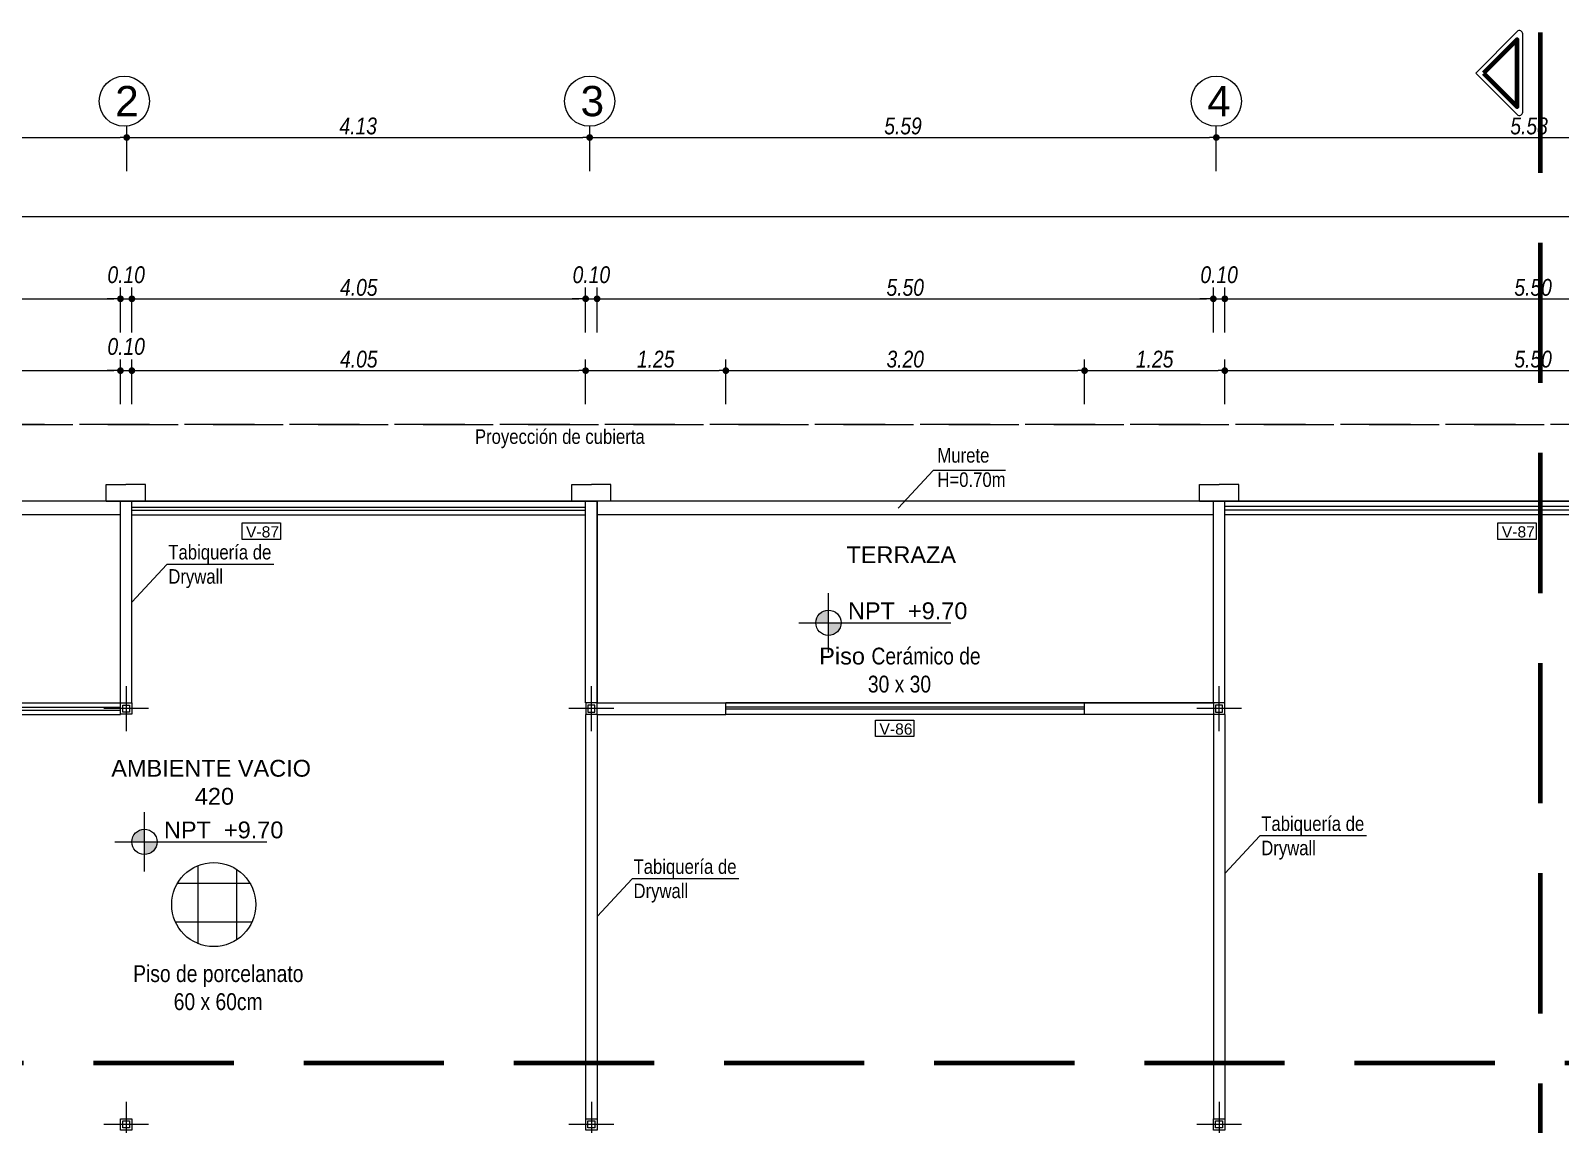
# Model space of a CAD drawing. Header units: inches. Extents: x 140 to 978, y -82 to 38.
# Drawn here: x 850.88 to 864.53, y 18.56 to 28.32 of the extents above; entities that cross this region are included whole.
import ezdxf

# ---------------------------------------------------------------- set-up
doc = ezdxf.new("R2010")
doc.units = ezdxf.units.IN
doc.header["$MEASUREMENT"] = 0
doc.linetypes.add('DASHED', pattern=[0.75, 0.5, -0.25])
doc.linetypes.add('DASHED2', pattern=[0.375, 0.25, -0.125])
doc.layers.get('0').update_dxf_attribs({"lineweight": 0})
for name, color, linetype, lineweight in [('UNSAAC CUBIERTAS', 22, 'Continuous', 0), ('UNSAAC-COLUMNA', 24, 'Continuous', 0), ('UNSAAC-CORTE ESTRUCTURA', 7, 'Continuous', 70), ('UNSAAC-CORTE MURO', 42, 'Continuous', 35), ('UNSAAC-COTA', 48, 'Continuous', 0), ('UNSAAC-FACHADA(2DO PLANO)', 7, 'Continuous', 30), ('UNSAAC-LINEA 0.00', 251, 'Continuous', 0), ('UNSAAC-LINEA DE CORTE', 7, 'Continuous', 70), ('UNSAAC-LLAMADOS', 88, 'Continuous', 0), ('UNSAAC-MURETE', 146, 'Continuous', 20), ('UNSAAC-PISOS', 253, 'Continuous', 0), ('UNSAAC-PROYECCIONES', 38, 'DASHED2', 0), ('UNSAAC-TEXTOS', 250, 'Continuous', 0), ('UNSAAC-VANOS', 24, 'Continuous', 0), ('UNSAAC-VARIOS', 30, 'Continuous', 0)]:
    doc.layers.add(name, color=color, linetype=linetype, lineweight=lineweight)
doc.styles.add('5mm', font='GOTHIC.TTF', dxfattribs={"height": 5})
doc.styles.add('narrow', font='')
doc.styles.get("Standard").update_dxf_attribs({"font": 'arial.ttf'})
doc.styles.get('narrow').set_extended_font_data('Arial Narrow', italic=True)
doc.dimstyles.new('1EN75', dxfattribs={"dimtxt": 0.15, "dimasz": 0.06, "dimexe": 0.1, "dimexo": 0.15, "dimgap": 0.025, "dimtad": 1, "dimzin": 1, "dimdsep": 46, "dimtxsty": 'narrow', "dimblk": 'DOT', "dimcen": 0.1, "dimclrd": 256, "dimclre": 256, "dimclrt": 256, "dimaunit": 1, "dimadec": 3, "dimazin": 0, "dimtfac": 1, "dimtmove": 2, "dimatfit": 3, "dimldrblk": 'ARCHTICK', "dimfxl": 0.3, "dimfxlon": 1, "dimtolj": 1, "dimtzin": 0, "dimlwd": 0, "dimlwe": 0, "dimarcsym": 0})

# ---------------------------------------------------------------- blocks, each defined once
blk = doc.blocks.new('npt')
at = {"layer": 'UNSAAC-TEXTOS'}
h = blk.add_hatch(color=0, dxfattribs=at)
h.dxf.hatch_style = 1
h.paths.add_polyline_path([(0.0522, 0), (0, 0), (0, -0.0522, 0.414214)])
h.paths.add_polyline_path([(0, 0.0522, 0.414214), (-0.0522, 0), (0, 0)])
at = {"layer": 'UNSAAC-TEXTOS', "color": 0}
for p, q in [((0, -0.1228), (0, 0.1228)), ((-0.1228, 0), (0.507, 0))]:
    blk.add_line(p, q, dxfattribs=at)
blk.add_circle((0, 0), 0.0522, dxfattribs=at)
blk = doc.blocks.new('npty')
at = {"layer": 'UNSAAC-TEXTOS', "xscale": 2.154779168756153, "yscale": 2.154779168756153, "zscale": 2.154779168756153}
blk.add_blockref('npt', (1323.156, 5.491), dxfattribs=at)
at = {"layer": 'UNSAAC-TEXTOS', "insert": (1323.33, 5.673), "char_height": 0.15, "width": 1.06387, "attachment_point": 1, "style": '5mm'}
blk.add_mtext('{\\fArial|b0|i0|c0|p34;NPT  +9.70}', dxfattribs=at)
blk = doc.blocks.new('_Dot')
at = {"color": 0, "linetype": 'ByBlock', "lineweight": -2}
blk.add_line((-0.5, 0), (-1, 0), dxfattribs=at)
at = {"color": 0, "linetype": 'ByBlock', "const_width": 0.5}
blk.add_lwpolyline([(-0.25, 0, 1), (0.25, 0, 1)], format="xyb", close=True, dxfattribs=at)
blk = doc.blocks.new('*D233')
at = {"layer": 'Defpoints', "color": 0, "transparency": 16777216}
for p in [(851.737, 27.369), (851.737, 24.439), (846.831, 19.484)]:
    blk.add_point(p, dxfattribs=at)
at = {"layer": 'UNSAAC-COTA', "lineweight": 0, "transparency": 16777216}
for p, q in [((846.831, 27.069), (846.831, 27.469)), ((851.737, 27.069), (851.737, 27.469)), ((846.891, 27.369), (851.677, 27.369))]:
    blk.add_line(p, q, dxfattribs=at)
at = {"layer": 'UNSAAC-COTA', "lineweight": 0, "transparency": 16777216, "xscale": 0.06, "yscale": 0.06, "zscale": 0.06, "rotation": 180}
blk.add_blockref('_Dot', (846.831, 27.369), dxfattribs=at)
at = {"layer": 'UNSAAC-COTA', "lineweight": 0, "transparency": 16777216, "xscale": 0.06, "yscale": 0.06, "zscale": 0.06}
blk.add_blockref('_Dot', (851.737, 27.369), dxfattribs=at)
at = {"layer": 'UNSAAC-COTA', "transparency": 16777216, "insert": (849.284, 27.471), "char_height": 0.15, "attachment_point": 5, "style": 'narrow'}
blk.add_mtext('\\A1;4.91', dxfattribs=at)
blk = doc.blocks.new('_ArchTick')
at = {"layer": 'UNSAAC-FACHADA(2DO PLANO)', "color": 0, "const_width": 0.15}
blk.add_lwpolyline([(-0.5, -0.5), (0.5, 0.5)], dxfattribs=at)
blk = doc.blocks.new('*D234')
at = {"layer": 'Defpoints', "color": 0, "transparency": 16777216}
for p in [(855.867, 27.369), (851.737, 24.439), (855.867, 24.439)]:
    blk.add_point(p, dxfattribs=at)
at = {"layer": 'UNSAAC-COTA', "lineweight": 0, "transparency": 16777216}
for p, q in [((851.737, 27.069), (851.737, 27.469)), ((855.867, 27.069), (855.867, 27.469)), ((851.797, 27.369), (855.807, 27.369))]:
    blk.add_line(p, q, dxfattribs=at)
at = {"layer": 'UNSAAC-COTA', "lineweight": 0, "transparency": 16777216, "xscale": 0.06, "yscale": 0.06, "zscale": 0.06, "rotation": 180}
blk.add_blockref('_Dot', (851.737, 27.369), dxfattribs=at)
at = {"layer": 'UNSAAC-COTA', "lineweight": 0, "transparency": 16777216, "xscale": 0.06, "yscale": 0.06, "zscale": 0.06}
blk.add_blockref('_Dot', (855.867, 27.369), dxfattribs=at)
at = {"layer": 'UNSAAC-COTA', "transparency": 16777216, "insert": (853.802, 27.471), "char_height": 0.15, "attachment_point": 5, "style": 'narrow'}
blk.add_mtext('\\A1;4.13', dxfattribs=at)
blk = doc.blocks.new('*D235')
at = {"layer": 'Defpoints', "color": 0, "transparency": 16777216}
for p in [(861.457, 27.369), (855.867, 24.439), (861.457, 24.439)]:
    blk.add_point(p, dxfattribs=at)
at = {"layer": 'UNSAAC-COTA', "lineweight": 0, "transparency": 16777216}
for p, q in [((855.867, 27.069), (855.867, 27.469)), ((861.457, 27.069), (861.457, 27.469)), ((855.927, 27.369), (861.397, 27.369))]:
    blk.add_line(p, q, dxfattribs=at)
at = {"layer": 'UNSAAC-COTA', "lineweight": 0, "transparency": 16777216, "xscale": 0.06, "yscale": 0.06, "zscale": 0.06, "rotation": 180}
blk.add_blockref('_Dot', (855.867, 27.369), dxfattribs=at)
at = {"layer": 'UNSAAC-COTA', "lineweight": 0, "transparency": 16777216, "xscale": 0.06, "yscale": 0.06, "zscale": 0.06}
blk.add_blockref('_Dot', (861.457, 27.369), dxfattribs=at)
at = {"layer": 'UNSAAC-COTA', "transparency": 16777216, "insert": (858.662, 27.471), "char_height": 0.15, "attachment_point": 5, "style": 'narrow'}
blk.add_mtext('\\A1;5.59', dxfattribs=at)
blk = doc.blocks.new('*D236')
at = {"layer": 'Defpoints', "color": 0, "transparency": 16777216}
for p in [(867.037, 27.369), (861.457, 24.439), (867.037, 24.439)]:
    blk.add_point(p, dxfattribs=at)
at = {"layer": 'UNSAAC-COTA', "lineweight": 0, "transparency": 16777216}
for p, q in [((861.457, 27.069), (861.457, 27.469)), ((867.037, 27.069), (867.037, 27.469)), ((861.517, 27.369), (866.977, 27.369))]:
    blk.add_line(p, q, dxfattribs=at)
at = {"layer": 'UNSAAC-COTA', "lineweight": 0, "transparency": 16777216, "xscale": 0.06, "yscale": 0.06, "zscale": 0.06, "rotation": 180}
blk.add_blockref('_Dot', (861.457, 27.369), dxfattribs=at)
at = {"layer": 'UNSAAC-COTA', "lineweight": 0, "transparency": 16777216, "xscale": 0.06, "yscale": 0.06, "zscale": 0.06}
blk.add_blockref('_Dot', (867.037, 27.369), dxfattribs=at)
at = {"layer": 'UNSAAC-COTA', "transparency": 16777216, "insert": (864.247, 27.471), "char_height": 0.15, "attachment_point": 5, "style": 'narrow'}
blk.add_mtext('\\A1;5.58', dxfattribs=at)
blk = doc.blocks.new('*D314')
at = {"layer": 'Defpoints', "color": 0, "transparency": 16777216}
for p in [(885.857, 26.663), (848.177, 24.124), (885.857, 24.124)]:
    blk.add_point(p, dxfattribs=at)
at = {"layer": 'UNSAAC-COTA', "lineweight": 0, "transparency": 16777216}
for p, q in [((848.177, 26.363), (848.177, 26.763)), ((885.857, 26.363), (885.857, 26.763)), ((848.237, 26.663), (885.797, 26.663))]:
    blk.add_line(p, q, dxfattribs=at)
at = {"layer": 'UNSAAC-COTA', "lineweight": 0, "transparency": 16777216, "xscale": 0.06, "yscale": 0.06, "zscale": 0.06, "rotation": 180}
blk.add_blockref('_Dot', (848.177, 26.663), dxfattribs=at)
at = {"layer": 'UNSAAC-COTA', "lineweight": 0, "transparency": 16777216, "xscale": 0.06, "yscale": 0.06, "zscale": 0.06}
blk.add_blockref('_Dot', (885.857, 26.663), dxfattribs=at)
at = {"layer": 'UNSAAC-COTA', "transparency": 16777216, "insert": (867.017, 26.765), "char_height": 0.15, "attachment_point": 5, "style": 'narrow'}
blk.add_mtext('\\A1;37.68', dxfattribs=at)
blk = doc.blocks.new('*D316')
at = {"layer": 'Defpoints', "color": 0, "transparency": 16777216}
for p in [(851.681, 25.93), (849.017, 22.325), (851.681, 22.325)]:
    blk.add_point(p, dxfattribs=at)
at = {"layer": 'UNSAAC-COTA', "lineweight": 0, "transparency": 16777216}
for p, q in [((849.017, 25.63), (849.017, 26.03)), ((851.681, 25.63), (851.681, 26.03)), ((849.077, 25.93), (851.621, 25.93))]:
    blk.add_line(p, q, dxfattribs=at)
at = {"layer": 'UNSAAC-COTA', "lineweight": 0, "transparency": 16777216, "xscale": 0.06, "yscale": 0.06, "zscale": 0.06, "rotation": 180}
blk.add_blockref('_Dot', (849.017, 25.93), dxfattribs=at)
at = {"layer": 'UNSAAC-COTA', "lineweight": 0, "transparency": 16777216, "xscale": 0.06, "yscale": 0.06, "zscale": 0.06}
blk.add_blockref('_Dot', (851.681, 25.93), dxfattribs=at)
at = {"layer": 'UNSAAC-COTA', "transparency": 16777216, "insert": (850.349, 26.031), "char_height": 0.15, "attachment_point": 5, "style": 'narrow'}
blk.add_mtext('\\A1;2.66', dxfattribs=at)
blk = doc.blocks.new('*D317')
at = {"layer": 'Defpoints', "color": 0, "transparency": 16777216}
for p in [(851.783, 25.93), (851.681, 22.325), (851.783, 22.325)]:
    blk.add_point(p, dxfattribs=at)
at = {"layer": 'UNSAAC-COTA', "lineweight": 0, "transparency": 16777216}
for p, q in [((851.681, 25.63), (851.681, 26.03)), ((851.783, 25.63), (851.783, 26.03)), ((851.621, 25.93), (851.561, 25.93)), ((851.681, 25.93), (851.783, 25.93)), ((851.843, 25.93), (851.903, 25.93))]:
    blk.add_line(p, q, dxfattribs=at)
at = {"layer": 'UNSAAC-COTA', "lineweight": 0, "transparency": 16777216, "xscale": 0.06, "yscale": 0.06, "zscale": 0.06}
blk.add_blockref('_Dot', (851.681, 25.93), dxfattribs=at)
at = {"layer": 'UNSAAC-COTA', "lineweight": 0, "transparency": 16777216, "xscale": 0.06, "yscale": 0.06, "zscale": 0.06, "rotation": 180}
blk.add_blockref('_Dot', (851.783, 25.93), dxfattribs=at)
at = {"layer": 'UNSAAC-COTA', "transparency": 16777216, "insert": (851.732, 26.144), "char_height": 0.15, "attachment_point": 5, "style": 'narrow'}
blk.add_mtext('\\A1;0.10', dxfattribs=at)
blk = doc.blocks.new('*D318')
at = {"layer": 'Defpoints', "color": 0, "transparency": 16777216}
for p in [(855.831, 25.93), (851.783, 22.325), (855.831, 22.325)]:
    blk.add_point(p, dxfattribs=at)
at = {"layer": 'UNSAAC-COTA', "lineweight": 0, "transparency": 16777216}
for p, q in [((851.783, 25.63), (851.783, 26.03)), ((855.831, 25.63), (855.831, 26.03)), ((851.843, 25.93), (855.771, 25.93))]:
    blk.add_line(p, q, dxfattribs=at)
at = {"layer": 'UNSAAC-COTA', "lineweight": 0, "transparency": 16777216, "xscale": 0.06, "yscale": 0.06, "zscale": 0.06, "rotation": 180}
blk.add_blockref('_Dot', (851.783, 25.93), dxfattribs=at)
at = {"layer": 'UNSAAC-COTA', "lineweight": 0, "transparency": 16777216, "xscale": 0.06, "yscale": 0.06, "zscale": 0.06}
blk.add_blockref('_Dot', (855.831, 25.93), dxfattribs=at)
at = {"layer": 'UNSAAC-COTA', "transparency": 16777216, "insert": (853.807, 26.031), "char_height": 0.15, "attachment_point": 5, "style": 'narrow'}
blk.add_mtext('\\A1;4.05', dxfattribs=at)
blk = doc.blocks.new('*D255')
at = {"layer": 'Defpoints', "color": 0, "transparency": 16777216}
for p in [(855.933, 25.93), (855.831, 22.325), (855.933, 22.325)]:
    blk.add_point(p, dxfattribs=at)
at = {"layer": 'UNSAAC-COTA', "lineweight": 0, "transparency": 16777216}
for p, q in [((855.831, 25.63), (855.831, 26.03)), ((855.933, 25.63), (855.933, 26.03)), ((855.771, 25.93), (855.711, 25.93)), ((855.831, 25.93), (855.933, 25.93)), ((855.993, 25.93), (856.053, 25.93))]:
    blk.add_line(p, q, dxfattribs=at)
at = {"layer": 'UNSAAC-COTA', "lineweight": 0, "transparency": 16777216, "xscale": 0.06, "yscale": 0.06, "zscale": 0.06}
blk.add_blockref('_Dot', (855.831, 25.93), dxfattribs=at)
at = {"layer": 'UNSAAC-COTA', "lineweight": 0, "transparency": 16777216, "xscale": 0.06, "yscale": 0.06, "zscale": 0.06, "rotation": 180}
blk.add_blockref('_Dot', (855.933, 25.93), dxfattribs=at)
at = {"layer": 'UNSAAC-COTA', "transparency": 16777216, "insert": (855.882, 26.144), "char_height": 0.15, "attachment_point": 5, "style": 'narrow'}
blk.add_mtext('\\A1;0.10', dxfattribs=at)
blk = doc.blocks.new('*D319')
at = {"layer": 'Defpoints', "color": 0, "transparency": 16777216}
for p in [(861.431, 25.93), (855.933, 22.325), (861.431, 22.325)]:
    blk.add_point(p, dxfattribs=at)
at = {"layer": 'UNSAAC-COTA', "lineweight": 0, "transparency": 16777216}
for p, q in [((855.933, 25.63), (855.933, 26.03)), ((861.431, 25.63), (861.431, 26.03)), ((855.993, 25.93), (861.371, 25.93))]:
    blk.add_line(p, q, dxfattribs=at)
at = {"layer": 'UNSAAC-COTA', "lineweight": 0, "transparency": 16777216, "xscale": 0.06, "yscale": 0.06, "zscale": 0.06, "rotation": 180}
blk.add_blockref('_Dot', (855.933, 25.93), dxfattribs=at)
at = {"layer": 'UNSAAC-COTA', "lineweight": 0, "transparency": 16777216, "xscale": 0.06, "yscale": 0.06, "zscale": 0.06}
blk.add_blockref('_Dot', (861.431, 25.93), dxfattribs=at)
at = {"layer": 'UNSAAC-COTA', "transparency": 16777216, "insert": (858.682, 26.031), "char_height": 0.15, "attachment_point": 5, "style": 'narrow'}
blk.add_mtext('\\A1;5.50', dxfattribs=at)
blk = doc.blocks.new('*D320')
at = {"layer": 'Defpoints', "color": 0, "transparency": 16777216}
for p in [(861.533, 25.93), (861.431, 22.325), (861.533, 22.325)]:
    blk.add_point(p, dxfattribs=at)
at = {"layer": 'UNSAAC-COTA', "lineweight": 0, "transparency": 16777216}
for p, q in [((861.431, 25.63), (861.431, 26.03)), ((861.533, 25.63), (861.533, 26.03)), ((861.371, 25.93), (861.311, 25.93)), ((861.431, 25.93), (861.533, 25.93)), ((861.593, 25.93), (861.653, 25.93))]:
    blk.add_line(p, q, dxfattribs=at)
at = {"layer": 'UNSAAC-COTA', "lineweight": 0, "transparency": 16777216, "xscale": 0.06, "yscale": 0.06, "zscale": 0.06}
blk.add_blockref('_Dot', (861.431, 25.93), dxfattribs=at)
at = {"layer": 'UNSAAC-COTA', "lineweight": 0, "transparency": 16777216, "xscale": 0.06, "yscale": 0.06, "zscale": 0.06, "rotation": 180}
blk.add_blockref('_Dot', (861.533, 25.93), dxfattribs=at)
at = {"layer": 'UNSAAC-COTA', "transparency": 16777216, "insert": (861.482, 26.144), "char_height": 0.15, "attachment_point": 5, "style": 'narrow'}
blk.add_mtext('\\A1;0.10', dxfattribs=at)
blk = doc.blocks.new('*D321')
at = {"layer": 'Defpoints', "color": 0, "transparency": 16777216}
for p in [(867.033, 25.93), (861.533, 22.325), (867.033, 22.325)]:
    blk.add_point(p, dxfattribs=at)
at = {"layer": 'UNSAAC-COTA', "lineweight": 0, "transparency": 16777216}
for p, q in [((861.533, 25.63), (861.533, 26.03)), ((867.033, 25.63), (867.033, 26.03)), ((861.593, 25.93), (866.973, 25.93))]:
    blk.add_line(p, q, dxfattribs=at)
at = {"layer": 'UNSAAC-COTA', "lineweight": 0, "transparency": 16777216, "xscale": 0.06, "yscale": 0.06, "zscale": 0.06, "rotation": 180}
blk.add_blockref('_Dot', (861.533, 25.93), dxfattribs=at)
at = {"layer": 'UNSAAC-COTA', "lineweight": 0, "transparency": 16777216, "xscale": 0.06, "yscale": 0.06, "zscale": 0.06}
blk.add_blockref('_Dot', (867.033, 25.93), dxfattribs=at)
at = {"layer": 'UNSAAC-COTA', "transparency": 16777216, "insert": (864.283, 26.031), "char_height": 0.15, "attachment_point": 5, "style": 'narrow'}
blk.add_mtext('\\A1;5.50', dxfattribs=at)
blk = doc.blocks.new('*D258')
at = {"layer": 'Defpoints', "color": 0, "transparency": 16777216}
for p in [(851.681, 25.289), (849.017, 22.325), (851.681, 22.325)]:
    blk.add_point(p, dxfattribs=at)
at = {"layer": 'UNSAAC-COTA', "lineweight": 0, "transparency": 16777216}
for p, q in [((849.017, 24.989), (849.017, 25.389)), ((851.681, 24.989), (851.681, 25.389)), ((849.077, 25.289), (851.621, 25.289))]:
    blk.add_line(p, q, dxfattribs=at)
at = {"layer": 'UNSAAC-COTA', "lineweight": 0, "transparency": 16777216, "xscale": 0.06, "yscale": 0.06, "zscale": 0.06, "rotation": 180}
blk.add_blockref('_Dot', (849.017, 25.289), dxfattribs=at)
at = {"layer": 'UNSAAC-COTA', "lineweight": 0, "transparency": 16777216, "xscale": 0.06, "yscale": 0.06, "zscale": 0.06}
blk.add_blockref('_Dot', (851.681, 25.289), dxfattribs=at)
at = {"layer": 'UNSAAC-COTA', "transparency": 16777216, "insert": (850.349, 25.391), "char_height": 0.15, "attachment_point": 5, "style": 'narrow'}
blk.add_mtext('\\A1;2.66', dxfattribs=at)
blk = doc.blocks.new('*D328')
at = {"layer": 'Defpoints', "color": 0, "transparency": 16777216}
for p in [(851.783, 25.289), (851.783, 24.124), (851.681, 22.325)]:
    blk.add_point(p, dxfattribs=at)
at = {"layer": 'UNSAAC-COTA', "lineweight": 0, "transparency": 16777216}
for p, q in [((851.681, 24.989), (851.681, 25.389)), ((851.783, 24.989), (851.783, 25.389)), ((851.621, 25.289), (851.561, 25.289)), ((851.681, 25.289), (851.783, 25.289)), ((851.843, 25.289), (851.903, 25.289))]:
    blk.add_line(p, q, dxfattribs=at)
at = {"layer": 'UNSAAC-COTA', "lineweight": 0, "transparency": 16777216, "xscale": 0.06, "yscale": 0.06, "zscale": 0.06}
blk.add_blockref('_Dot', (851.681, 25.289), dxfattribs=at)
at = {"layer": 'UNSAAC-COTA', "lineweight": 0, "transparency": 16777216, "xscale": 0.06, "yscale": 0.06, "zscale": 0.06, "rotation": 180}
blk.add_blockref('_Dot', (851.783, 25.289), dxfattribs=at)
at = {"layer": 'UNSAAC-COTA', "transparency": 16777216, "insert": (851.732, 25.504), "char_height": 0.15, "attachment_point": 5, "style": 'narrow'}
blk.add_mtext('\\A1;0.10', dxfattribs=at)
blk = doc.blocks.new('*D329')
at = {"layer": 'Defpoints', "color": 0, "transparency": 16777216}
for p in [(855.831, 25.289), (851.783, 24.124), (855.831, 24.124)]:
    blk.add_point(p, dxfattribs=at)
at = {"layer": 'UNSAAC-COTA', "lineweight": 0, "transparency": 16777216}
for p, q in [((851.783, 24.989), (851.783, 25.389)), ((855.831, 24.989), (855.831, 25.389)), ((851.843, 25.289), (855.771, 25.289))]:
    blk.add_line(p, q, dxfattribs=at)
at = {"layer": 'UNSAAC-COTA', "lineweight": 0, "transparency": 16777216, "xscale": 0.06, "yscale": 0.06, "zscale": 0.06, "rotation": 180}
blk.add_blockref('_Dot', (851.783, 25.289), dxfattribs=at)
at = {"layer": 'UNSAAC-COTA', "lineweight": 0, "transparency": 16777216, "xscale": 0.06, "yscale": 0.06, "zscale": 0.06}
blk.add_blockref('_Dot', (855.831, 25.289), dxfattribs=at)
at = {"layer": 'UNSAAC-COTA', "transparency": 16777216, "insert": (853.807, 25.391), "char_height": 0.15, "attachment_point": 5, "style": 'narrow'}
blk.add_mtext('\\A1;4.05', dxfattribs=at)
blk = doc.blocks.new('*D330')
at = {"layer": 'Defpoints', "color": 0, "transparency": 16777216}
for p in [(857.082, 25.289), (855.831, 24.124), (857.082, 22.325)]:
    blk.add_point(p, dxfattribs=at)
at = {"layer": 'UNSAAC-COTA', "lineweight": 0, "transparency": 16777216}
for p, q in [((855.831, 24.989), (855.831, 25.389)), ((857.082, 24.989), (857.082, 25.389)), ((855.891, 25.289), (857.022, 25.289))]:
    blk.add_line(p, q, dxfattribs=at)
at = {"layer": 'UNSAAC-COTA', "lineweight": 0, "transparency": 16777216, "xscale": 0.06, "yscale": 0.06, "zscale": 0.06, "rotation": 180}
blk.add_blockref('_Dot', (855.831, 25.289), dxfattribs=at)
at = {"layer": 'UNSAAC-COTA', "lineweight": 0, "transparency": 16777216, "xscale": 0.06, "yscale": 0.06, "zscale": 0.06}
blk.add_blockref('_Dot', (857.082, 25.289), dxfattribs=at)
at = {"layer": 'UNSAAC-COTA', "transparency": 16777216, "insert": (856.456, 25.391), "char_height": 0.15, "attachment_point": 5, "style": 'narrow'}
blk.add_mtext('\\A1;1.25', dxfattribs=at)
blk = doc.blocks.new('*D331')
at = {"layer": 'Defpoints', "color": 0, "transparency": 16777216}
for p in [(860.282, 25.289), (857.082, 22.325), (860.282, 22.325)]:
    blk.add_point(p, dxfattribs=at)
at = {"layer": 'UNSAAC-COTA', "lineweight": 0, "transparency": 16777216}
for p, q in [((857.082, 24.989), (857.082, 25.389)), ((860.282, 24.989), (860.282, 25.389)), ((857.142, 25.289), (860.222, 25.289))]:
    blk.add_line(p, q, dxfattribs=at)
at = {"layer": 'UNSAAC-COTA', "lineweight": 0, "transparency": 16777216, "xscale": 0.06, "yscale": 0.06, "zscale": 0.06, "rotation": 180}
blk.add_blockref('_Dot', (857.082, 25.289), dxfattribs=at)
at = {"layer": 'UNSAAC-COTA', "lineweight": 0, "transparency": 16777216, "xscale": 0.06, "yscale": 0.06, "zscale": 0.06}
blk.add_blockref('_Dot', (860.282, 25.289), dxfattribs=at)
at = {"layer": 'UNSAAC-COTA', "transparency": 16777216, "insert": (858.682, 25.391), "char_height": 0.15, "attachment_point": 5, "style": 'narrow'}
blk.add_mtext('\\A1;3.20', dxfattribs=at)
blk = doc.blocks.new('*D332')
at = {"layer": 'Defpoints', "color": 0, "transparency": 16777216}
for p in [(861.533, 25.289), (861.533, 24.124), (860.282, 22.325)]:
    blk.add_point(p, dxfattribs=at)
at = {"layer": 'UNSAAC-COTA', "lineweight": 0, "transparency": 16777216}
for p, q in [((860.282, 24.989), (860.282, 25.389)), ((861.533, 24.989), (861.533, 25.389)), ((860.342, 25.289), (861.473, 25.289))]:
    blk.add_line(p, q, dxfattribs=at)
at = {"layer": 'UNSAAC-COTA', "lineweight": 0, "transparency": 16777216, "xscale": 0.06, "yscale": 0.06, "zscale": 0.06, "rotation": 180}
blk.add_blockref('_Dot', (860.282, 25.289), dxfattribs=at)
at = {"layer": 'UNSAAC-COTA', "lineweight": 0, "transparency": 16777216, "xscale": 0.06, "yscale": 0.06, "zscale": 0.06}
blk.add_blockref('_Dot', (861.533, 25.289), dxfattribs=at)
at = {"layer": 'UNSAAC-COTA', "transparency": 16777216, "insert": (860.907, 25.391), "char_height": 0.15, "attachment_point": 5, "style": 'narrow'}
blk.add_mtext('\\A1;1.25', dxfattribs=at)
blk = doc.blocks.new('*D333')
at = {"layer": 'Defpoints', "color": 0, "transparency": 16777216}
for p in [(867.033, 25.289), (861.533, 24.124), (867.033, 24.124)]:
    blk.add_point(p, dxfattribs=at)
at = {"layer": 'UNSAAC-COTA', "lineweight": 0, "transparency": 16777216}
for p, q in [((861.533, 24.989), (861.533, 25.389)), ((867.033, 24.989), (867.033, 25.389)), ((861.593, 25.289), (866.973, 25.289))]:
    blk.add_line(p, q, dxfattribs=at)
at = {"layer": 'UNSAAC-COTA', "lineweight": 0, "transparency": 16777216, "xscale": 0.06, "yscale": 0.06, "zscale": 0.06, "rotation": 180}
blk.add_blockref('_Dot', (861.533, 25.289), dxfattribs=at)
at = {"layer": 'UNSAAC-COTA', "lineweight": 0, "transparency": 16777216, "xscale": 0.06, "yscale": 0.06, "zscale": 0.06}
blk.add_blockref('_Dot', (867.033, 25.289), dxfattribs=at)
at = {"layer": 'UNSAAC-COTA', "transparency": 16777216, "insert": (864.283, 25.391), "char_height": 0.15, "attachment_point": 5, "style": 'narrow'}
blk.add_mtext('\\A1;5.50', dxfattribs=at)
blk = doc.blocks.new('columna')
at = {"layer": 'UNSAAC-COLUMNA'}
for p, q in [((0, 0.2), (0, -0.2)), ((0, 0.2), (0, -0.2)), ((0.2, 0), (-0.2, 0)), ((0.2, 0), (-0.2, 0))]:
    blk.add_line(p, q, dxfattribs=at)
for points in [[(-0.0508, 0.0508), (0.0508, 0.0508), (0.0508, -0.0508), (-0.0508, -0.0508)], [(-0.0308, 0.0308), (0.0308, 0.0308), (0.0308, -0.0308), (-0.0308, -0.0308)]]:
    blk.add_lwpolyline(points, close=True, dxfattribs=at)
blk = doc.blocks.new('D')
at = {"layer": 'UNSAAC-COLUMNA'}
for p in [(1310.732, 22.274), (1310.732, 18.565), (1314.882, 18.565), (1320.482, 18.565)]:
    blk.add_blockref('columna', p, dxfattribs=at)
at = {"layer": 'UNSAAC-COLUMNA', "xscale": -1, "rotation": 180}
for p in [(1314.882, 22.274), (1320.482, 22.274)]:
    blk.add_blockref('columna', p, dxfattribs=at)

msp = doc.modelspace()

# ---------------------------------------------------------------- hatches: boundary and pattern name
at = {"layer": 'UNSAAC-PISOS'}
h = msp.add_hatch(dxfattribs=at)
h.set_pattern_fill('_USER', color=256, scale=0.345285, style=0, double=1, pattern_type=0)
h.set_pattern_definition([(0, (852.37474, 20.3707), (0, 0.34529), []), (90, (852.37474, 20.3707), (-0.34529, 2e-17), [])])
edge = h.paths.add_edge_path()
edge.add_arc((852.512, 20.526), 0.375, 0, 360)

# ---------------------------------------------------------------- linework, layer by layer
at = {"layer": 'UNSAAC CUBIERTAS', "ltscale": 1.75}
msp.add_lwpolyline([(864.14, 28.314), (863.771, 27.944), (864.14, 27.575, 0.668179), (864.191, 27.596), (864.191, 28.293, 0.668179)], format="xyb", close=True, dxfattribs=at)
at = {"layer": 'UNSAAC-CORTE ESTRUCTURA', "ltscale": 2.5}
msp.add_lwpolyline([(863.841, 27.944), (864.141, 27.644), (864.141, 28.244)], close=True, dxfattribs=at)
at = {"layer": 'UNSAAC-LINEA 0.00', "ltscale": 2.5}
msp.add_lwpolyline([(846.532, 8.249), (846.532, 20.003), (848.915, 22.325), (851.681, 22.325), (851.681, 24.124), (855.933, 24.124), (855.933, 22.325), (861.431, 22.325), (861.431, 24.124), (867.135, 24.124)], dxfattribs=at)
at = {"layer": 'UNSAAC-LINEA DE CORTE', "linetype": 'DASHED', "ltscale": 2.5}
for p, q in [((864.346, 28.305), (864.346, -17.342)), ((832.691, 19.113), (892.094, 19.113))]:
    msp.add_line(p, q, dxfattribs=at)
at = {"layer": 'UNSAAC-LLAMADOS', "ltscale": 2.5}
for points in [[(859.575, 24.397), (858.931, 24.397), (858.619, 24.061)], [(853.048, 23.56), (852.095, 23.56), (851.783, 23.225)], [(862.798, 21.139), (861.845, 21.139), (861.533, 20.803)], [(857.198, 20.755), (856.245, 20.755), (855.933, 20.419)]]:
    msp.add_lwpolyline(points, dxfattribs=at)
at = {"layer": 'UNSAAC-MURETE'}
for p, q in [((851.555, 24.124), (851.555, 24.274)), ((851.555, 24.274), (851.73, 24.274)), ((851.905, 24.274), (851.73, 24.274)), ((851.905, 24.124), (851.905, 24.274)), ((855.707, 24.124), (855.707, 24.274)), ((855.707, 24.274), (855.882, 24.274)), ((856.057, 24.274), (855.882, 24.274)), ((856.057, 24.124), (856.057, 24.274)), ((861.307, 24.124), (861.307, 24.274)), ((861.307, 24.274), (861.482, 24.274)), ((861.307, 24.124), (861.307, 24.274)), ((861.307, 24.274), (861.482, 24.274)), ((861.657, 24.274), (861.482, 24.274)), ((861.657, 24.274), (861.482, 24.274)), ((861.657, 24.124), (861.657, 24.274)), ((861.657, 24.124), (861.657, 24.274)), ((885.857, 24.124), (848.177, 24.124)), ((851.555, 24.124), (851.73, 24.124)), ((851.905, 24.124), (851.73, 24.124)), ((855.707, 24.124), (855.882, 24.124)), ((856.057, 24.124), (855.882, 24.124)), ((861.307, 24.124), (861.482, 24.124)), ((861.307, 24.124), (861.482, 24.124)), ((861.657, 24.124), (861.482, 24.124)), ((861.657, 24.124), (861.482, 24.124))]:
    msp.add_line(p, q, dxfattribs=at)
for points in [[(851.681, 24.004), (848.225, 24.004), (844.802, 20.743), (844.802, 2.277)], [(851.783, 24.004), (855.831, 24.004)], [(855.933, 24.005), (861.431, 24.005)], [(861.533, 24.005), (867.033, 24.005)]]:
    msp.add_lwpolyline(points, dxfattribs=at)
at = {"layer": 'UNSAAC-PISOS'}
msp.add_circle((852.513, 20.526), 0.375, dxfattribs=at)
at = {"layer": 'UNSAAC-PROYECCIONES', "ltscale": 2.5}
msp.add_lwpolyline([(861.557, 8.009), (855.008, 8.006), (855.008, 7.508), (853.907, 7.508), (845.476, 7.508), (845.476, 23.339), (848.757, 23.339), (848.757, 24.81), (879.127, 24.81), (848.757, 24.81), (848.757, 23.339), (845.476, 23.339), (845.476, 7.508), (853.907, 7.508), (855.008, 7.508), (855.008, 8.006)], close=True, dxfattribs=at)
msp.add_lwpolyline([(846.532, 8.249), (846.532, 20.003), (848.915, 22.325), (851.681, 22.325), (851.681, 24.124), (855.933, 24.124), (855.933, 22.325), (861.431, 22.325), (861.431, 24.124), (867.135, 24.124)], dxfattribs=at)
at = {"layer": 'UNSAAC-TEXTOS'}
for points in [[(852.766, 23.931), (853.109, 23.931), (853.109, 23.784), (852.766, 23.784)], [(863.968, 23.931), (864.311, 23.931), (864.311, 23.784), (863.968, 23.784)], [(858.416, 22.171), (858.759, 22.171), (858.759, 22.025), (858.416, 22.025)]]:
    msp.add_lwpolyline(points, close=True, dxfattribs=at)
for centre in [(851.715, 27.693), (855.867, 27.693), (861.457, 27.693)]:
    msp.add_circle(centre, 0.224, dxfattribs=at)
at = {"layer": 'UNSAAC-VANOS'}
for p, q in [((855.831, 24.067), (851.783, 24.067)), ((855.831, 24.042), (851.783, 24.042)), ((849.017, 22.286), (851.681, 22.286)), ((849.017, 22.259), (851.681, 22.259)), ((857.082, 22.291), (860.282, 22.291)), ((857.082, 22.271), (860.282, 22.271))]:
    msp.add_line(p, q, dxfattribs=at)
for points in [[(861.533, 24.079), (867.033, 24.079)], [(861.533, 24.048), (867.033, 24.048)]]:
    msp.add_lwpolyline(points, dxfattribs=at)
at = {"layer": 'UNSAAC-VARIOS'}
for p, q in [((851.681, 22.325), (851.681, 24.124)), ((851.783, 22.325), (851.783, 24.124)), ((855.831, 22.325), (855.831, 24.124)), ((855.933, 22.325), (855.933, 24.124)), ((861.431, 22.325), (861.431, 24.124)), ((861.533, 22.325), (861.533, 24.124)), ((849.017, 22.325), (851.681, 22.325)), ((855.933, 22.325), (857.082, 22.325)), ((857.082, 22.223), (857.082, 22.325)), ((860.282, 22.325), (857.082, 22.325)), ((861.431, 22.325), (860.282, 22.325)), ((860.282, 22.223), (860.282, 22.325)), ((849.017, 22.223), (851.681, 22.223)), ((855.831, 22.223), (855.831, 18.616)), ((855.933, 22.223), (857.082, 22.223)), ((855.933, 22.223), (855.933, 18.616)), ((860.282, 22.223), (857.082, 22.223)), ((861.431, 22.223), (860.282, 22.223)), ((861.533, 22.223), (861.533, 18.616))]:
    msp.add_line(p, q, dxfattribs=at)
msp.add_lwpolyline([(861.431, 22.223), (861.431, 18.616), (861.431, 18.616)], dxfattribs=at)

# ---------------------------------------------------------------- block references
at = {"layer": 'UNSAAC-CORTE MURO'}
for p in [(-465.159, 17.549), (-471.261, 15.594)]:
    msp.add_blockref('npty', p, dxfattribs=at)
at = {"layer": 'UNSAAC-TEXTOS'}
msp.add_blockref('D', (-459, 0), dxfattribs=at)

# ---------------------------------------------------------------- texts
at = {"layer": 'UNSAAC-LLAMADOS', "char_height": 0.13, "style": 'narrow'}
for s, insert, width, attachment_point in [('\\pi0.29327;{\\fArial Narrow|b0|i0|c0|p34;Proyección de cubierta}', (854.55, 24.766), 2.08357, 1), ('{\\fArial Narrow|b0|i0|c0|p34;Murete H=0.70m}', (858.969, 24.25), 0.85805, 7), ('{\\fArial Narrow|b0|i0|c0|p34;Tabiquería de Drywall}', (852.108, 23.349), 1.15269, 7), ('{\\fArial Narrow|b0|i0|c0|p34;Tabiquería de Drywall}', (861.858, 20.927), 1.15269, 7), ('{\\fArial Narrow|b0|i0|c0|p34;Tabiquería de Drywall}', (856.258, 20.544), 1.15269, 7)]:
    msp.add_mtext(s, dxfattribs=dict(at, insert=insert, width=width, attachment_point=attachment_point))
at = {"layer": 'UNSAAC-TEXTOS', "attachment_point": 1}
for s, insert, char_height, width in [('2', (851.634, 27.829), 0.27, 0.42503), ('3', (855.786, 27.829), 0.27, 0.42503), ('4', (861.376, 27.829), 0.27, 0.42503), ('\\pi0.65056;TERRAZA', (857.507, 23.722), 0.15, 2.27449), ('\\pi0.25121;AMBIENTE VACIO\\P\\pi0.93833; 420', (851.348, 21.817), 0.15, 2.27449)]:
    msp.add_mtext(s, dxfattribs=dict(at, insert=insert, char_height=char_height, width=width))
at = {"layer": 'UNSAAC-TEXTOS', "char_height": 0.1, "attachment_point": 1}
for s, insert in [('{\\f@Arial Unicode MS|b0|i0|c0|p34;V-}87', (852.801, 23.901)), ('{\\f@Arial Unicode MS|b0|i0|c0|p34;V-}87', (864.004, 23.901)), ('{\\f@Arial Unicode MS|b0|i0|c0|p34;V-}86', (858.452, 22.142))]:
    msp.add_mtext_dynamic_manual_height_columns(s, width=0.2, gutter_width=1, heights=[0], dxfattribs=dict(at, insert=insert))
at = {"layer": 'UNSAAC-TEXTOS', "char_height": 0.15, "width": 1.52397, "attachment_point": 1, "style": 'narrow'}
for s, insert in [('\\pi0.053834;{\\fArial|b0|i0|c204|p34;Piso \\fArial Narrow|b0|i0|c0|p34;Cerámico de \\P\\pi0.48777;30 x 30}', (857.861, 22.818)), ('\\pi0.012394;{\\fArial Narrow|b0|i0|c0|p34;Piso de porcelanato \\P\\pi0.37414;60 x 60cm}', (851.782, 19.985))]:
    msp.add_mtext(s, dxfattribs=dict(at, insert=insert))

# ---------------------------------------------------------------- dimensions: what is measured, and where the dimension line sits
at = {"layer": 'UNSAAC-COTA'}
for base, p1, p2, picture, middle in [((851.737, 27.369), (846.831, 19.484), (851.737, 24.439), '*D233', (849.284, 27.471)), ((855.867, 27.369), (851.737, 24.439), (855.867, 24.439), '*D234', (853.802, 27.471)), ((861.457, 27.369), (855.867, 24.439), (861.457, 24.439), '*D235', (858.662, 27.471)), ((867.037, 27.369), (861.457, 24.439), (867.037, 24.439), '*D236', (864.247, 27.471)), ((885.857, 26.663), (848.177, 24.124), (885.857, 24.124), '*D314', (867.017, 26.765)), ((851.783, 25.93), (851.681, 22.325), (851.783, 22.325), '*D317', (851.732, 26.144)), ((855.933, 25.93), (855.831, 22.325), (855.933, 22.325), '*D255', (855.882, 26.144)), ((861.533, 25.93), (861.431, 22.325), (861.533, 22.325), '*D320', (861.482, 26.144)), ((851.681, 25.93), (849.017, 22.325), (851.681, 22.325), '*D316', (850.349, 26.031)), ((855.831, 25.93), (851.783, 22.325), (855.831, 22.325), '*D318', (853.807, 26.031)), ((861.431, 25.93), (855.933, 22.325), (861.431, 22.325), '*D319', (858.682, 26.031)), ((867.033, 25.93), (861.533, 22.325), (867.033, 22.325), '*D321', (864.283, 26.031)), ((851.783, 25.289), (851.681, 22.325), (851.783, 24.124), '*D328', (851.732, 25.504)), ((851.681, 25.289), (849.017, 22.325), (851.681, 22.325), '*D258', (850.349, 25.391)), ((855.831, 25.289), (851.783, 24.124), (855.831, 24.124), '*D329', (853.807, 25.391)), ((857.082, 25.289), (855.831, 24.124), (857.082, 22.325), '*D330', (856.456, 25.391)), ((860.282, 25.289), (857.082, 22.325), (860.282, 22.325), '*D331', (858.682, 25.391)), ((861.533, 25.289), (860.282, 22.325), (861.533, 24.124), '*D332', (860.907, 25.391)), ((867.033, 25.289), (861.533, 24.124), (867.033, 24.124), '*D333', (864.283, 25.391))]:
    dim = msp.add_linear_dim(base=base, p1=p1, p2=p2, dimstyle='1EN75', dxfattribs=at)
    dim.commit()
    dim.dimension.update_dxf_attribs({"geometry": picture, "text_midpoint": middle})

doc.saveas('drawing.dxf')
